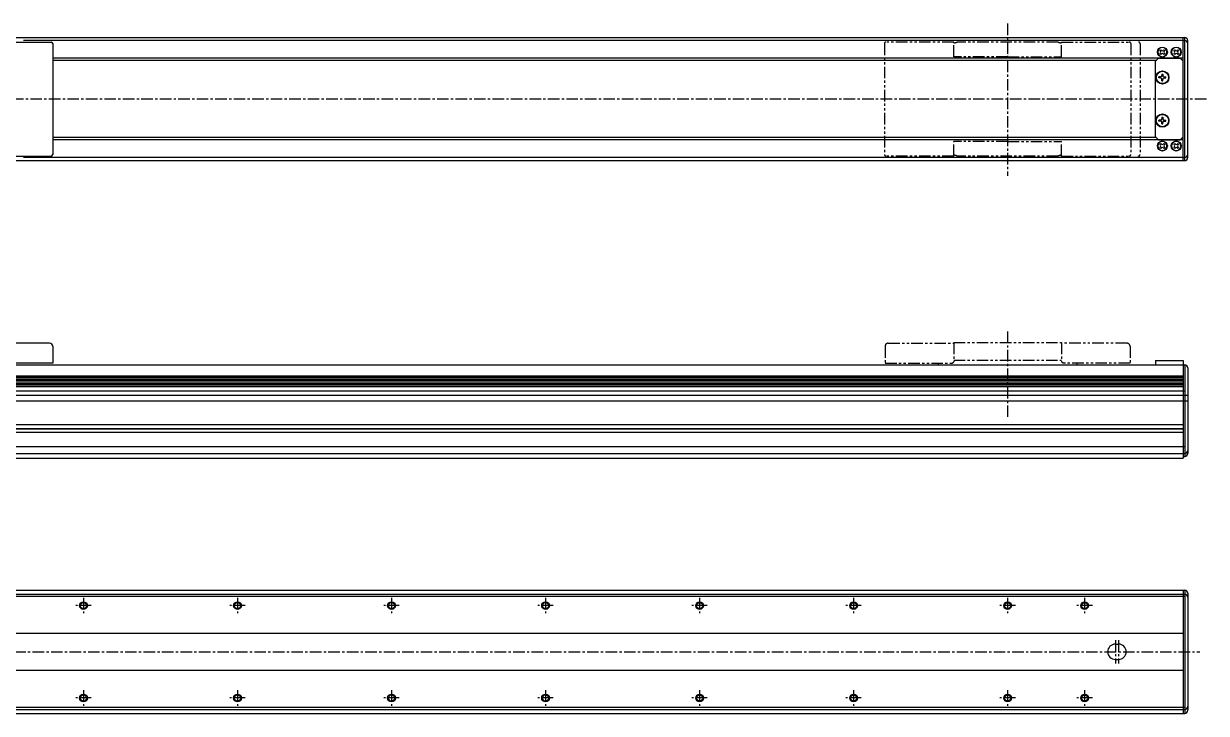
# Model space of a CAD drawing. Extents: x -684 to 558, y -64 to 438.
# Drawn here: x -210 to 558, y -10 to 438 of the extents above; entities that cross this region are included whole.
import ezdxf

# ---------------------------------------------------------------- set-up
doc = ezdxf.new("R2010")
doc.units = 0
for name, pattern in [('CENTER', [12, 7.5, -1.5, 1.5, -1.5]), ('CONTINOUS', [0]), ('PHANTOM', [15, 7.5, -1.5, 1.5, -1.5, 1.5, -1.5])]:
    doc.linetypes.add(name, pattern=pattern)
doc.layers.get('0').update_dxf_attribs({"linetype": 'CONTINUOUS'})
doc.layers.add('CENTER', color=1, linetype='CENTER')

msp = doc.modelspace()

# ---------------------------------------------------------------- linework, layer by layer
at = {"color": 7, "linetype": 'CONTINOUS'}
for p, q in [((-506.96, 429.02), (544.04, 429.02)), ((-235.96, 426.02), (-191.96, 426.02)), ((543.04, 426.95), (-209.81, 426.95)), ((-190.96, 425.02), (-190.96, 353.02)), ((543.04, 349.02), (543.04, 429.02)), ((543.04, 426.95), (544.04, 426.95)), ((544.04, 349.02), (544.04, 429.02)), ((546.04, 351.02), (546.04, 427.02)), ((543.04, 415.52), (-190.96, 415.52)), ((525.04, 413.52), (527.04, 415.52)), ((527.04, 415.52), (541.04, 415.52)), ((528, 420.46), (528.61, 421.06)), ((528.42, 420.05), (528, 420.46)), ((528, 418.59), (528.42, 419)), ((528.61, 417.99), (528, 418.59)), ((528.61, 421.06), (529.02, 420.65)), ((529.02, 418.4), (528.61, 417.99)), ((530.07, 420.65), (530.48, 421.06)), ((530.48, 417.99), (530.07, 418.4)), ((530.48, 421.06), (531.08, 420.46)), ((531.08, 418.59), (530.48, 417.99)), ((531.08, 420.46), (530.67, 420.05)), ((530.67, 419), (531.08, 418.59)), ((537, 420.46), (537.61, 421.06)), ((537.42, 420.05), (537, 420.46)), ((537, 418.59), (537.42, 419)), ((537.61, 417.99), (537, 418.59)), ((537.61, 421.06), (538.02, 420.65)), ((538.02, 418.4), (537.61, 417.99)), ((539.07, 420.65), (539.48, 421.06)), ((539.48, 417.99), (539.07, 418.4)), ((539.48, 421.06), (540.08, 420.46)), ((540.08, 418.59), (539.48, 417.99)), ((540.08, 420.46), (539.67, 420.05)), ((539.67, 419), (540.08, 418.59)), ((543.04, 413.52), (541.04, 415.52)), ((525.54, 414.02), (-190.96, 414.02)), ((525.04, 364.52), (525.04, 413.52)), ((543.04, 364.52), (543.04, 413.52)), ((527.34, 402.71), (527.34, 403.34)), ((528.29, 403.34), (527.34, 403.34)), ((528.29, 402.71), (527.34, 402.71)), ((529.23, 405.22), (529.23, 404.28)), ((529.23, 405.22), (529.86, 405.22)), ((529.23, 400.82), (529.23, 401.77)), ((529.23, 400.82), (529.86, 400.82)), ((529.86, 405.22), (529.86, 404.28)), ((529.86, 400.82), (529.86, 401.77)), ((530.8, 403.34), (531.74, 403.34)), ((530.8, 402.71), (531.74, 402.71)), ((531.74, 402.71), (531.74, 403.34)), ((529.23, 377.22), (529.23, 376.28)), ((529.23, 377.22), (529.86, 377.22)), ((529.86, 377.22), (529.86, 376.28)), ((527.34, 374.71), (527.34, 375.34)), ((528.29, 375.34), (527.34, 375.34)), ((528.29, 374.71), (527.34, 374.71)), ((529.23, 372.82), (529.23, 373.77)), ((529.23, 372.82), (529.86, 372.82)), ((529.86, 372.82), (529.86, 373.77)), ((530.8, 375.34), (531.74, 375.34)), ((530.8, 374.71), (531.74, 374.71)), ((531.74, 374.71), (531.74, 375.34)), ((525.54, 364.02), (-190.96, 364.02)), ((543.04, 362.52), (-190.96, 362.52)), ((527.04, 362.52), (525.04, 364.52)), ((527.04, 362.52), (541.04, 362.52)), ((541.04, 362.52), (543.04, 364.52)), ((528.61, 360.06), (528, 359.46)), ((528, 359.46), (528.42, 359.05)), ((528.42, 358), (528, 357.59)), ((528, 357.59), (528.61, 356.99)), ((529.02, 359.65), (528.61, 360.06)), ((528.61, 356.99), (529.02, 357.4)), ((530.48, 360.06), (530.07, 359.65)), ((530.07, 357.4), (530.48, 356.99)), ((531.08, 359.46), (530.48, 360.06)), ((530.48, 356.99), (531.08, 357.59)), ((530.67, 359.05), (531.08, 359.46)), ((531.08, 357.59), (530.67, 358)), ((537.61, 360.06), (537, 359.46)), ((537, 359.46), (537.42, 359.05)), ((537.42, 358), (537, 357.59)), ((537, 357.59), (537.61, 356.99)), ((538.02, 359.65), (537.61, 360.06)), ((537.61, 356.99), (538.02, 357.4)), ((539.48, 360.06), (539.07, 359.65)), ((539.07, 357.4), (539.48, 356.99)), ((540.08, 359.46), (539.48, 360.06)), ((539.48, 356.99), (540.08, 357.59)), ((539.67, 359.05), (540.08, 359.46)), ((540.08, 357.59), (539.67, 358)), ((-506.96, 349.02), (544.04, 349.02)), ((-235.96, 352.02), (-191.96, 352.02)), ((543.04, 351.1), (-209.81, 351.1)), ((543.04, 351.1), (544.04, 351.1)), ((-192.96, 230.45), (-235.96, 230.45)), ((-190.96, 228.45), (-190.96, 217.45)), ((-506.96, 216.35), (544.04, 216.35)), ((-190.96, 217.45), (-234.96, 217.45)), ((525.04, 219.25), (543.04, 219.25)), ((525.04, 219.25), (525.04, 216.35)), ((543.04, 219.25), (543.04, 216.35)), ((543.04, 216.35), (543.04, 155.85)), ((544.04, 216.35), (544.04, 156.85)), ((-505.96, 209.33), (543.04, 209.33)), ((-505.96, 208.33), (543.04, 208.33)), ((-505.96, 207.34), (543.04, 207.34)), ((546.04, 214.35), (546.04, 158.85)), ((-505.96, 206.35), (543.04, 206.35)), ((-505.96, 205.36), (543.04, 205.36)), ((-505.96, 204.36), (543.04, 204.36)), ((-505.96, 203.37), (543.04, 203.37)), ((-505.96, 202.38), (543.04, 202.38)), ((-506.96, 199.46), (544.04, 199.46)), ((-505.96, 196.6), (543.04, 196.6)), ((-505.96, 193.1), (543.04, 193.1)), ((543.04, 196.75), (546.04, 196.75)), ((543.04, 192.95), (546.04, 192.95)), ((-508.96, 177.68), (543.04, 177.68)), ((-508.96, 172.61), (543.04, 172.61)), ((-505.96, 175.15), (543.04, 175.15)), ((-505.96, 174.85), (543.04, 174.85)), ((-506.96, 163.35), (544.04, 163.35)), ((-506.96, 158.85), (544.04, 158.85)), ((-505.96, 155.85), (543.04, 155.85)), ((543.04, 156.85), (544.04, 156.85)), ((-506.96, 70.06), (544.04, 70.06)), ((543.04, 70.06), (543.04, -9.94)), ((544.04, 70.06), (544.04, -9.94)), ((-506.96, 67.46), (544.04, 67.46)), ((-506.96, 66.06), (544.04, 66.06)), ((546.04, 68.06), (546.04, -7.94)), ((-505.96, 42.06), (543.04, 42.06)), ((499.04, 35.06), (501.04, 35.06)), ((499.04, 25.06), (501.04, 25.06)), ((-505.96, 18.06), (543.04, 18.06)), ((-506.96, -5.94), (544.04, -5.94)), ((-506.96, -7.34), (544.04, -7.34)), ((-506.96, -9.94), (544.04, -9.94))]:
    msp.add_line(p, q, dxfattribs=at)
at = {"color": 3, "linetype": 'PHANTOM'}
for p, q in [((349.04, 425.02), (349.04, 353.02)), ((394.04, 426.02), (350.04, 426.02)), ((394.04, 416.52), (394.04, 426.02)), ((461.86, 426.02), (396.22, 426.02)), ((464.04, 426.02), (508.04, 426.02)), ((464.04, 416.52), (464.04, 426.02)), ((509.04, 425.02), (509.04, 353.02)), ((515.04, 425.02), (515.04, 353.02)), ((429.04, 416.52), (394.04, 416.52)), ((429.04, 416.52), (464.04, 416.52)), ((429.04, 361.52), (394.04, 361.52)), ((394.04, 352.02), (394.04, 361.52)), ((429.04, 361.52), (464.04, 361.52)), ((464.04, 352.02), (464.04, 361.52)), ((394.04, 352.02), (350.04, 352.02)), ((461.86, 352.02), (396.22, 352.02)), ((464.04, 352.02), (508.04, 352.02)), ((351.54, 230.45), (394.04, 230.45)), ((394.04, 230.85), (464.04, 230.85)), ((394.04, 230.85), (394.04, 218.45)), ((464.04, 230.85), (464.04, 218.45)), ((506.54, 230.45), (464.04, 230.45)), ((349.54, 228.45), (349.54, 217.45)), ((508.54, 228.45), (508.54, 217.45)), ((349.54, 217.45), (393.04, 217.45)), ((384.04, 217.45), (384.04, 216.35)), ((393.04, 217.45), (394.04, 218.45)), ((394.04, 219.38), (464.04, 219.38)), ((465.04, 217.45), (464.04, 218.45)), ((508.54, 217.45), (465.04, 217.45)), ((474.04, 217.45), (474.04, 216.35))]:
    msp.add_line(p, q, dxfattribs=at)
at = {"color": 7, "linetype": 'CONTINOUS'}
for centre, radius in [((529.54, 419.52), 3.25), ((538.54, 419.52), 3.25), ((529.54, 403.02), 4.3), ((529.54, 403.02), 4), ((529.54, 375.02), 4.3), ((529.54, 375.02), 4), ((529.54, 358.52), 3.25), ((538.54, 358.52), 3.25), ((-170.96, 60.06), 2.5), ((-170.96, 60.06), 2), ((-70.96, 60.06), 2.5), ((-70.96, 60.06), 2), ((29.04, 60.06), 2.5), ((29.04, 60.06), 2), ((129.04, 60.06), 2.5), ((129.04, 60.06), 2), ((229.04, 60.06), 2.5), ((229.04, 60.06), 2), ((329.04, 60.06), 2.5), ((329.04, 60.06), 2), ((429.04, 60.06), 2.5), ((429.04, 60.06), 2), ((479.04, 60.06), 2.5), ((479.04, 60.06), 2), ((-170.96, 0.06), 2.5), ((-170.96, 0.06), 2), ((-70.96, 0.06), 2.5), ((-70.96, 0.06), 2), ((29.04, 0.06), 2.5), ((29.04, 0.06), 2), ((129.04, 0.06), 2.5), ((129.04, 0.06), 2), ((229.04, 0.06), 2.5), ((229.04, 0.06), 2), ((329.04, 0.06), 2.5), ((329.04, 0.06), 2), ((429.04, 0.06), 2.5), ((429.04, 0.06), 2), ((479.04, 0.06), 2.5), ((479.04, 0.06), 2)]:
    msp.add_circle(centre, radius, dxfattribs=at)
for centre, radius, start, end in [((-191.96, 425.02), 1, 0, 90), ((529.54, 419.52), 3, 0.00029, 0), ((538.54, 419.52), 3, 0.00029, 0), ((544.04, 427.02), 2, 0, 90), ((544.04, 424.95), 2, 0, 90), ((527.89, 419.52), 0.742, 315, 44.99994), ((529.54, 421.17), 0.742, 225, 314.99996), ((529.54, 417.87), 0.742, 44.99997, 134.99995), ((531.19, 419.52), 0.742, 134.99996, 224.99995), ((536.89, 419.52), 0.742, 315, 44.99994), ((538.54, 421.17), 0.742, 225, 314.99996), ((538.54, 417.87), 0.742, 44.99997, 134.99995), ((540.19, 419.52), 0.742, 134.99996, 224.99995), ((528.29, 404.28), 0.94, 269.99996, 0), ((528.29, 401.77), 0.94, 0.00003, 90.00006), ((530.8, 404.28), 0.94, 179.99998, 270.00002), ((530.8, 401.77), 0.94, 90.00001, 180.00005), ((528.29, 376.28), 0.94, 269.99996, 0), ((530.8, 376.28), 0.94, 179.99998, 270.00002), ((528.29, 373.77), 0.94, 0.00003, 90.00006), ((530.8, 373.77), 0.94, 90.00001, 180.00005), ((529.54, 358.52), 3, 0, 359.99971), ((538.54, 358.52), 3, 0, 359.99971), ((527.89, 358.52), 0.742, 315.00006, 45), ((529.54, 360.17), 0.742, 225.00005, 315.00003), ((529.54, 356.87), 0.742, 45.00004, 135), ((531.19, 358.52), 0.742, 135.00005, 225.00004), ((536.89, 358.52), 0.742, 315.00006, 45), ((538.54, 360.17), 0.742, 225.00005, 315.00003), ((538.54, 356.87), 0.742, 45.00004, 135), ((540.19, 358.52), 0.742, 135.00005, 225.00004), ((-191.96, 353.02), 1, 270, 0), ((544.04, 353.1), 2, 270, 0), ((544.04, 351.02), 2, 270, 0), ((-192.96, 228.45), 2, 0, 90), ((544.04, 214.35), 2, 0, 90), ((544.04, 160.85), 2, 270, 0), ((544.04, 158.85), 2, 270, 0), ((544.04, 68.06), 2, 0, 90), ((544.04, 65.46), 2, 0, 90), ((499.04, 30.06), 5, 90, 270), ((501.04, 30.06), 5, 270, 90), ((544.04, -5.34), 2, 270, 0), ((544.04, -7.94), 2, 270, 0)]:
    msp.add_arc(centre, radius, start, end, dxfattribs=at)
at = {"color": 3, "linetype": 'PHANTOM'}
for centre, radius, start, end in [((350.04, 425.02), 1, 90, 180), ((394.04, 430.52), 5, 270, 295.84193), ((464.04, 430.52), 5, 244.15807, 270), ((508.04, 425.02), 1, 0, 90), ((514.04, 425.02), 1, 0, 90), ((350.04, 353.02), 1, 180, 270), ((394.04, 347.52), 5, 64.15807, 90), ((464.04, 347.52), 5, 90, 115.84193), ((508.04, 353.02), 1, 270, 0), ((514.04, 353.02), 1, 270, 0), ((351.54, 228.45), 2, 90, 180), ((506.54, 228.45), 2, 0, 90)]:
    msp.add_arc(centre, radius, start, end, dxfattribs=at)
at = {"layer": 'CENTER', "color": 1, "linetype": 'CENTER'}
for p, q in [((429.04, 437.98), (429.04, 339.2)), ((558.1, 389.02), (-546.14, 389.02)), ((429.04, 238.05), (429.04, 181.47)), ((-170.96, 65.1), (-170.96, 55.02)), ((-70.96, 65.1), (-70.96, 55.02)), ((29.04, 65.1), (29.04, 55.02)), ((129.04, 65.1), (129.04, 55.02)), ((229.04, 65.1), (229.04, 55.02)), ((329.04, 65.1), (329.04, 55.02)), ((429.04, 65.1), (429.04, 55.02)), ((479.04, 65.1), (479.04, 55.02)), ((-165.92, 60.06), (-176, 60.06)), ((-65.92, 60.06), (-76, 60.06)), ((34.08, 60.06), (24, 60.06)), ((134.08, 60.06), (124, 60.06)), ((234.08, 60.06), (224, 60.06)), ((334.08, 60.06), (324, 60.06)), ((434.08, 60.06), (424, 60.06)), ((484.08, 60.06), (474, 60.06)), ((499.04, 37.6), (499.04, 22.52)), ((501.04, 37.6), (501.04, 22.52)), ((-551.99, 30.06), (553.97, 30.06)), ((-165.92, 0.06), (-176, 0.06)), ((-170.96, 5.1), (-170.96, -4.98)), ((-65.92, 0.06), (-76, 0.06)), ((-70.96, 5.1), (-70.96, -4.98)), ((34.08, 0.06), (24, 0.06)), ((29.04, 5.1), (29.04, -4.98)), ((134.08, 0.06), (124, 0.06)), ((129.04, 5.1), (129.04, -4.98)), ((234.08, 0.06), (224, 0.06)), ((229.04, 5.1), (229.04, -4.98)), ((334.08, 0.06), (324, 0.06)), ((329.04, 5.1), (329.04, -4.98)), ((434.08, 0.06), (424, 0.06)), ((429.04, 5.1), (429.04, -4.98)), ((484.08, 0.06), (474, 0.06)), ((479.04, 5.1), (479.04, -4.98))]:
    msp.add_line(p, q, dxfattribs=at)

doc.saveas('drawing.dxf')
